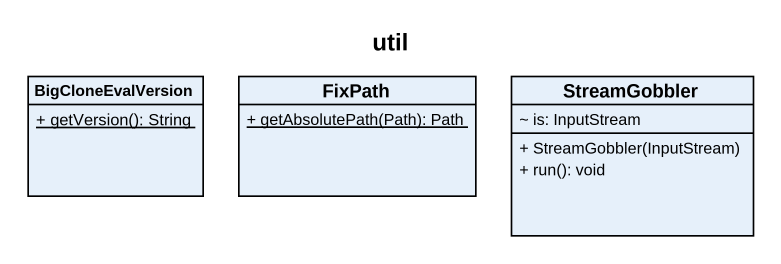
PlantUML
@startuml
title util
hide circle
hide empty members
skinparam classAttributeIconSize 0
class BigCloneEvalVersion {
  {static} + getVersion(): String
}
class FixPath {
  {static} + getAbsolutePath(Path): Path
}
class StreamGobbler {
  ~ is: InputStream
  + StreamGobbler(InputStream)
  + run(): void
}
@enduml
